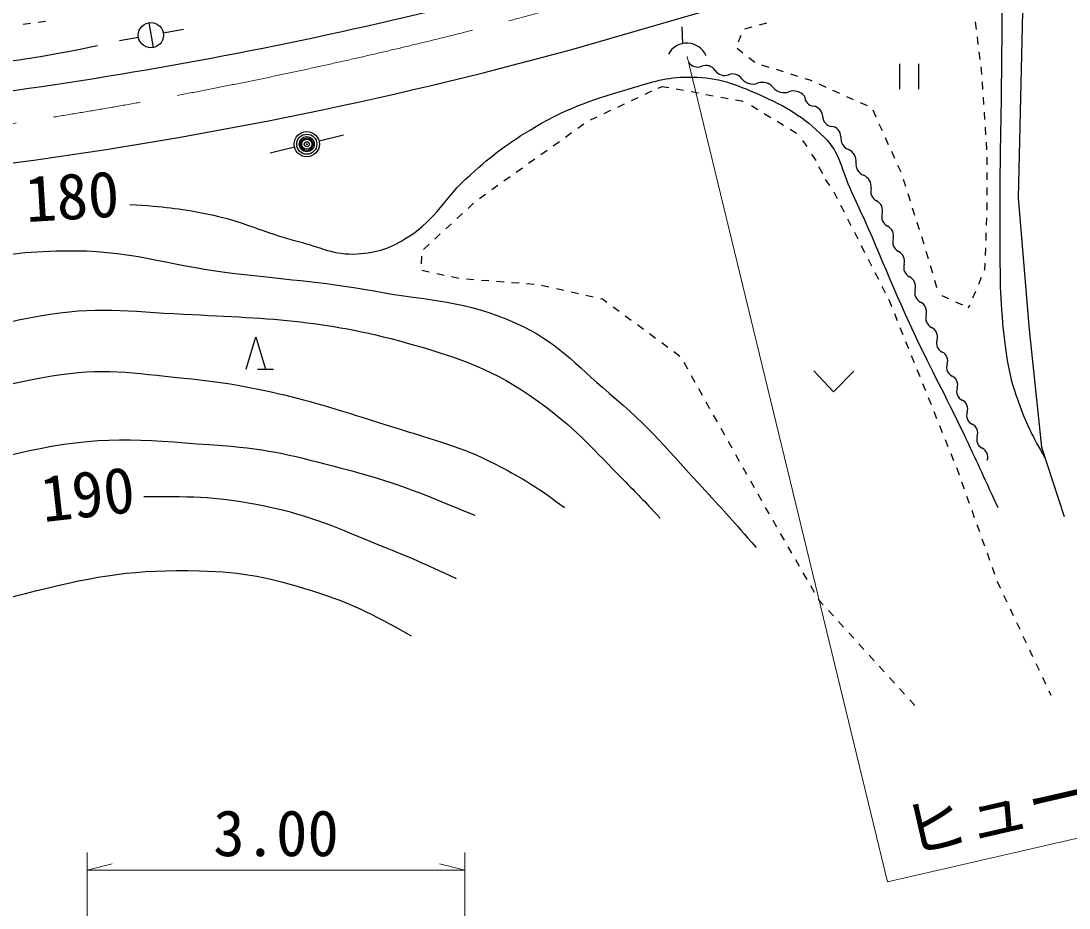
# Model space of a CAD drawing. Units: millimetres, scale not verified. Extents: x 40000 to 680000, y 20000 to 380000.
# Drawn here: x 280172 to 321793, y 245986 to 281217 of the extents above; entities that cross this region are included whole.
import ezdxf
from ezdxf.enums import TextEntityAlignment as Align

# ---------------------------------------------------------------- set-up
doc = ezdxf.new("R2010")
doc.units = ezdxf.units.MM
doc.header["$LTSCALE"] = 1000
doc.header["$PDMODE"] = 32
doc.header["$PDSIZE"] = 500
doc.linetypes.add('CHAIN', pattern=[18.5, 12, -1.5, 3.5, -1.5])
for name, color, linetype, lineweight in [('M-BGD', 7, 'Continuous', 25), ('M-BMK', 2, 'CHAIN', 13), ('M-STR-HTXT', 7, 'Continuous', 13)]:
    doc.layers.add(name, color=color, linetype=linetype, lineweight=lineweight)
doc.styles.add('ＭＳ ゴシック', font='')
doc.styles.get('ＭＳ ゴシック').set_extended_font_data('MS Gothic')

msp = doc.modelspace()

# ---------------------------------------------------------------- linework, layer by layer
at = {"layer": 'M-BGD'}
for p, q in [((302045, 280088), (319382, 285113)), ((320019, 284460), (319773, 274198)), ((280258, 281091), (280556, 281129)), ((280853, 281167), (281151, 281205)), ((285244, 281144), (285421, 280160)), ((306411, 280990), (306445, 280318)), ((308921, 280903), (309210, 280984)), ((309498, 281066), (309787, 281147)), ((318061, 281178), (318099, 280880)), ((284840, 280562), (284085, 280427)), ((285825, 280742), (286630, 280886)), ((308661, 280382), (308777, 280659)), ((318138, 280583), (318176, 280285)), ((308844, 279938), (308607, 280121)), ((309320, 279572), (309082, 279755)), ((318215, 279988), (318253, 279690)), ((309883, 279375), (309597, 279465)), ((310456, 279195), (310170, 279285)), ((315061, 279508), (315061, 278508)), ((315811, 279508), (315811, 278508)), ((318292, 279393), (318306, 279281)), ((318306, 279281), (318318, 279094)), ((311028, 279015), (310742, 279105)), ((311513, 278863), (311314, 278925)), ((311597, 278825), (311513, 278863)), ((305478, 278551), (305639, 278618)), ((305639, 278618), (305896, 278571)), ((306191, 278517), (306486, 278463)), ((312144, 278579), (311870, 278702)), ((312691, 278333), (312418, 278456)), ((318338, 278795), (318358, 278495)), ((304412, 278053), (304683, 278181)), ((304955, 278310), (305226, 278438)), ((306781, 278410), (307077, 278356)), ((307372, 278302), (307667, 278249)), ((307962, 278195), (308257, 278141)), ((308552, 278088), (308791, 278044)), ((308791, 278044), (308840, 278015)), ((313238, 278087), (312965, 278210)), ((318378, 278196), (318398, 277897)), ((303327, 277540), (303598, 277669)), ((303870, 277797), (304141, 277925)), ((309177, 277856), (309433, 277701)), ((313785, 277840), (313512, 277963)), ((314133, 277395), (314010, 277668)), ((302785, 277284), (303056, 277412)), ((309690, 277545), (309946, 277389)), ((310203, 277234), (310459, 277078)), ((318418, 277597), (318438, 277298)), ((301796, 276608), (302041, 276782)), ((302285, 276956), (302529, 277130)), ((310715, 276922), (310972, 276767)), ((314381, 276848), (314257, 277121)), ((318458, 276999), (318478, 276699)), ((292983, 276679), (292012, 276442)), ((301308, 276260), (301552, 276434)), ((311209, 276475), (311380, 276228)), ((314628, 276301), (314504, 276575)), ((318498, 276400), (318518, 276101)), ((291035, 276204), (290064, 275967)), ((300819, 275911), (301064, 276085)), ((314875, 275755), (314752, 276028)), ((300331, 275563), (300575, 275737)), ((311572, 275925), (311743, 275678)), ((318524, 275801), (318524, 275501)), ((299842, 275215), (300087, 275389)), ((311844, 275442), (311996, 275165)), ((315123, 275208), (314999, 275481)), ((318524, 275201), (318524, 274901)), ((299354, 274866), (299598, 275040)), ((312112, 274927), (312283, 274681)), ((315308, 274638), (315217, 274923)), ((298377, 274170), (298621, 274344)), ((298865, 274518), (299109, 274692)), ((312450, 274432), (312586, 274164)), ((315491, 274066), (315400, 274352)), ((318524, 274601), (318524, 274301)), ((297926, 273775), (298146, 273979)), ((312722, 273897), (312858, 273630)), ((318524, 274001), (318524, 273701)), ((319773, 274198), (320210, 268959)), ((297485, 273368), (297705, 273571)), ((315673, 273494), (315582, 273780)), ((297045, 272960), (297265, 273164)), ((312994, 273363), (313131, 273095)), ((315856, 272923), (315765, 273209)), ((318514, 273401), (318504, 273101)), ((296604, 272553), (296824, 272757)), ((313267, 272828), (313403, 272561)), ((316038, 272351), (315947, 272637)), ((318493, 272802), (318483, 272502)), ((296163, 272146), (296384, 272350)), ((313539, 272293), (313675, 272026)), ((318472, 272202), (318462, 271902)), ((296074, 271574), (296090, 271873)), ((316210, 271776), (316125, 272064)), ((313811, 271759), (313948, 271491)), ((316380, 271201), (316295, 271489)), ((318452, 271602), (318442, 271340)), ((296389, 271239), (296095, 271303)), ((296975, 271113), (296682, 271176)), ((297561, 270986), (297268, 271049)), ((298159, 270937), (297860, 270961)), ((314084, 271224), (314220, 270957)), ((318309, 271030), (318191, 270754)), ((318442, 271340), (318428, 271305)), ((298758, 270891), (298458, 270914)), ((299356, 270844), (299057, 270867)), ((299954, 270797), (299655, 270821)), ((300552, 270751), (300253, 270774)), ((301141, 270644), (300849, 270710)), ((301726, 270512), (301434, 270578)), ((314356, 270689), (314492, 270422)), ((316548, 270635), (316466, 270913)), ((316557, 270631), (316548, 270635)), ((302312, 270379), (302019, 270445)), ((302897, 270247), (302604, 270313)), ((303265, 270164), (303190, 270181)), ((303444, 270032), (303265, 270164)), ((314629, 270155), (314645, 270123)), ((314645, 270123), (314743, 269878)), ((317024, 270177), (316750, 270299)), ((318073, 270478), (317955, 270202)), ((303927, 269676), (303686, 269854)), ((317572, 269933), (317298, 270055)), ((317837, 269927), (317787, 269812)), ((304410, 269320), (304169, 269498)), ((314855, 269599), (314967, 269321)), ((304893, 268964), (304652, 269142)), ((315079, 269043), (315191, 268765)), ((320210, 268959), (320701, 264292)), ((289111, 267391), (289495, 268671)), ((289495, 268671), (289879, 267391)), ((305376, 268608), (305135, 268786)), ((315303, 268486), (315415, 268208)), ((305859, 268252), (305618, 268430)), ((306342, 267896), (306101, 268074)), ((306650, 267385), (306503, 267646)), ((315527, 267930), (315639, 267651)), ((289559, 267391), (290199, 267391)), ((311664, 267318), (312436, 266488)), ((313252, 267310), (312436, 266488)), ((315751, 267373), (315863, 267095)), ((306944, 266862), (306797, 267124)), ((315975, 266816), (316087, 266538)), ((307238, 266339), (307091, 266601)), ((307533, 265816), (307386, 266078)), ((316199, 266260), (316311, 265981)), ((307827, 265294), (307680, 265555)), ((316423, 265703), (316535, 265425)), ((316647, 265147), (316759, 264868)), ((308121, 264771), (307974, 265032)), ((308416, 264248), (308268, 264509)), ((316871, 264590), (316983, 264312)), ((320701, 264292), (321601, 261536)), ((308710, 263725), (308563, 263986)), ((317095, 264033), (317207, 263755)), ((309004, 263202), (308857, 263464)), ((317319, 263477), (317346, 263410)), ((317346, 263410), (317423, 263195)), ((309299, 262679), (309151, 262941)), ((317524, 262913), (317625, 262630)), ((309593, 262156), (309446, 262418)), ((317726, 262348), (317827, 262065)), ((309855, 261691), (309740, 261895)), ((309888, 261634), (309855, 261691)), ((317928, 261783), (318030, 261500)), ((310188, 261115), (310038, 261374)), ((318131, 261218), (318232, 260935)), ((310489, 260595), (310339, 260855)), ((318333, 260653), (318434, 260371)), ((310790, 260076), (310639, 260336)), ((311090, 259557), (310940, 259816)), ((318535, 260088), (318636, 259806)), ((311391, 259038), (311240, 259297)), ((318737, 259523), (318838, 259241)), ((318939, 258958), (318943, 258948)), ((318943, 258948), (319066, 258687)), ((311691, 258518), (311541, 258778)), ((311873, 258205), (311842, 258259)), ((312033, 258029), (311873, 258205)), ((319195, 258415), (319323, 258144)), ((312437, 257585), (312235, 257807)), ((319451, 257873), (319579, 257602)), ((312841, 257142), (312639, 257363)), ((319707, 257330), (319836, 257059)), ((313245, 256698), (313043, 256920)), ((313648, 256254), (313447, 256476)), ((319964, 256788), (320092, 256517)), ((314052, 255810), (313850, 256032)), ((320220, 256246), (320348, 255974)), ((314456, 255367), (314254, 255589)), ((320477, 255703), (320605, 255432)), ((314860, 254923), (314658, 255145)), ((320733, 255161), (320861, 254889)), ((315264, 254479), (315062, 254701)), ((320990, 254618), (321071, 254445)), ((315668, 254036), (315466, 254258))]:
    msp.add_line(p, q, dxfattribs=at)
for centre, radius in [((285333, 280652), 500), ((291521, 276322), 500), ((291521, 276322), 500), ((291521, 276322), 400), ((291521, 276322), 300), ((291521, 276322), 200), ((291521, 276322), 100), ((291521, 276322), 20)]:
    msp.add_circle(centre, radius, dxfattribs=at)
for centre, radius, start, end in [((255924, 449394), 172607, 274.00567, 285.14026), ((306614, 279499), 836, 23.4164, 151.0502), ((257482, 442475), 168391, 277.42242, 285.34571), ((307045, 279823), 436, 212.9144, 292.0481), ((307373, 279014), 436, 32.9144, 112.0481), ((308107, 279487), 436, 212.9144, 292.0481), ((308435, 278678), 436, 32.9144, 112.0481), ((309237, 279280), 567, 220.0752, 289.2016), ((309610, 278210), 567, 40.0752, 109.2016), ((310479, 278939), 567, 220.0752, 289.2016), ((310851, 277869), 567, 40.0752, 109.2016), ((311701, 278242), 415, 181.2936, 262.5735), ((311594, 277419), 415, 1.2936, 82.5735), ((312424, 277437), 415, 181.2936, 262.5735), ((312317, 276614), 415, 1.2936, 82.5735), ((313217, 276563), 488, 173.0794, 247.7181), ((312847, 275659), 488, 353.0794, 67.7181), ((313818, 275540), 488, 173.0794, 247.7181), ((313447, 274636), 488, 353.0794, 67.7181), ((314339, 274453), 424, 163.3092, 243.65), ((313963, 273694), 424, 343.3092, 63.65), ((314776, 273448), 424, 163.3092, 243.65), ((314400, 272688), 424, 343.3092, 63.65), ((315213, 272443), 424, 163.3092, 243.65), ((314836, 271683), 424, 343.3092, 63.65), ((315649, 271438), 424, 163.3092, 243.65), ((315273, 270678), 424, 343.3092, 63.65), ((316086, 270433), 424, 163.3092, 243.65), ((315710, 269673), 424, 343.3092, 63.65), ((316523, 269428), 424, 163.3092, 243.65), ((316146, 268668), 424, 343.3092, 63.65), ((316914, 268415), 383, 160.3054, 244.9809), ((316590, 267720), 383, 340.3054, 64.9809), ((317313, 267460), 383, 160.3054, 244.9809), ((316988, 266765), 383, 340.3054, 64.9809), ((317711, 266505), 383, 160.3054, 244.9809), ((317387, 265810), 383, 340.3054, 64.9809), ((318109, 265549), 383, 160.3054, 244.9809), ((317785, 264855), 383, 340.3054, 64.9809), ((318508, 264594), 383, 160.3054, 244.9809), ((318184, 263899), 383, 340.3054, 64.9809)]:
    msp.add_arc(centre, radius, start, end, dxfattribs=at)
for points, knots in [([(319156, 283916), (319128, 281402), (319122, 280773), (319101, 278758), (319079, 276498), (319025, 275232), (319047, 272973), (319061, 271501), (319014, 270671), (319156, 269206), (319282, 267906), (319374, 267153), (319838, 265932), (320156, 265096), (320314, 264766), (320838, 263871)], [0, 0, 0, 0, 1, 1, 1, 2, 2, 2, 3, 3, 3, 4, 4, 4, 5, 5, 5, 5]), ([(283217, 280225), (281377, 279866), (280858, 279749), (279328, 279570), (278228, 279441), (277605, 279441), (276504, 279324), (274693, 279133), (273681, 279004), (271878, 278751), (269553, 278425), (268274, 278085), (265943, 277810), (264171, 277601), (263162, 277680), (261385, 277523), (259109, 277322), (257845, 277099), (255572, 276868), (252867, 276593), (251352, 276424), (248641, 276213), (244467, 275889), (242118, 275871), (237943, 275558), (234241, 275281), (232171, 275069), (228473, 274740), (225125, 274441), (223253, 274243), (219904, 273948), (217410, 273729), (216014, 273601), (213518, 273402), (212834, 273348), (212445, 273372), (211767, 273267), (211620, 273245), (211517, 273250), (211403, 273154), (211313, 273077), (211281, 273016), (211235, 272902)], [0, 0, 0, 0, 1, 1, 1, 2, 2, 2, 3, 3, 3, 4, 4, 4, 5, 5, 5, 6, 6, 6, 7, 7, 7, 8, 8, 8, 9, 9, 9, 10, 10, 10, 11, 11, 11, 12, 12, 12, 13, 13, 13, 14, 14, 14, 14]), ([(284497, 273932), (285916, 273836), (286369, 273788), (287548, 273558), (289006, 273273), (289750, 272824), (291190, 272458), (292093, 272228), (292594, 271913), (293523, 271967), (294356, 272015), (294847, 272193), (295550, 272642), (296693, 273372), (296992, 274196), (298006, 275098), (298941, 275931), (299506, 276367), (300585, 277002), (302017, 277845), (302944, 278103), (304535, 278582), (305404, 278844), (305915, 279003), (306822, 278990), (307897, 278975), (308500, 278724), (309484, 278291), (310588, 277806), (311207, 277445), (312067, 276599), (312734, 275944), (312738, 275303), (313140, 274459), (314175, 272287), (314606, 271002), (315630, 268825), (316368, 267254), (316851, 266408), (317595, 264840), (318138, 263694), (318310, 263324), (318959, 261893)], [0, 0, 0, 0, 1, 1, 1, 2, 2, 2, 3, 3, 3, 4, 4, 4, 5, 5, 5, 6, 6, 6, 7, 7, 7, 8, 8, 8, 9, 9, 9, 10, 10, 10, 11, 11, 11, 12, 12, 12, 13, 13, 13, 14, 14, 14, 14]), ([(270773, 267671), (272359, 268543), (272769, 268766), (274059, 269449), (275585, 270258), (276365, 270887), (277988, 271476), (279427, 271997), (280327, 272053), (281857, 272090), (284420, 272151), (285822, 271558), (288366, 271230), (290643, 270937), (291940, 270905), (294199, 270493), (296425, 270087), (297785, 270135), (299848, 269204), (301487, 268464), (302158, 267601), (303532, 266441), (305151, 265072), (305905, 264133), (307339, 262572), (308144, 261697), (308410, 261406), (309365, 260300)], [0, 0, 0, 0, 1, 1, 1, 2, 2, 2, 3, 3, 3, 4, 4, 4, 5, 5, 5, 6, 6, 6, 7, 7, 7, 8, 8, 8, 9, 9, 9, 9]), ([(269770, 266006), (272242, 266865), (272897, 267088), (274918, 267730), (277254, 268472), (278522, 269086), (280936, 269511), (283133, 269897), (284418, 269683), (286646, 269572), (290247, 269393), (292331, 269343), (295795, 268344), (297960, 267720), (299214, 267243), (301015, 265888), (302330, 264898), (302928, 264173), (304085, 263002), (304669, 262411), (304864, 262215), (305558, 261467)], [0, 0, 0, 0, 1, 1, 1, 2, 2, 2, 3, 3, 3, 4, 4, 4, 5, 5, 5, 6, 6, 6, 7, 7, 7, 7]), ([(265860, 259519), (267830, 260857), (268383, 261217), (270046, 262233), (272138, 263510), (273277, 264317), (275528, 265289), (277733, 266241), (279029, 266724), (281398, 267120), (283412, 267458), (284594, 267237), (286626, 267036), (290192, 266682), (292128, 265970), (295550, 264905), (297123, 264416), (298039, 264170), (299479, 263370), (300404, 262857), (300756, 262638), (301751, 261897)], [0, 0, 0, 0, 1, 1, 1, 2, 2, 2, 3, 3, 3, 4, 4, 4, 5, 5, 5, 6, 6, 6, 7, 7, 7, 7]), ([(262269, 253730), (263345, 254842), (263723, 255164), (264725, 256002), (266629, 257594), (267925, 258189), (270068, 259441), (272301, 260745), (273536, 261525), (275901, 262572), (277773, 263401), (278867, 263826), (280874, 264230), (283673, 264794), (285334, 264552), (288181, 264353), (290048, 264222), (291076, 263929), (292887, 263461), (295014, 262910), (295767, 262579), (298190, 261590)], [0, 0, 0, 0, 1, 1, 1, 2, 2, 2, 3, 3, 3, 4, 4, 4, 5, 5, 5, 6, 6, 6, 7, 7, 7, 7]), ([(285050, 262327), (287221, 262334), (288000, 262331), (289839, 261958), (291727, 261575), (292720, 261083), (294506, 260362), (295671, 259891), (296070, 259722), (297453, 259072)], [0, 0, 0, 0, 1, 1, 1, 2, 2, 2, 3, 3, 3, 3]), ([(266690, 251090), (267703, 252230), (268123, 252584), (269146, 253423), (271229, 255131), (272776, 255557), (275225, 256677), (277302, 257627), (278536, 258030), (280752, 258581), (283237, 259199), (284700, 259441), (287260, 259379), (289038, 259336), (290047, 259118), (291743, 258581), (293349, 258072), (293964, 257744), (295672, 256800)], [0, 0, 0, 0, 1, 1, 1, 2, 2, 2, 3, 3, 3, 4, 4, 4, 5, 5, 5, 6, 6, 6, 6])]:
    msp.add_open_spline(points, degree=3, knots=knots, dxfattribs=at)
msp.add_point((291521, 276322), dxfattribs=at)
at = {"layer": 'M-BMK'}
msp.add_arc((250860, 466836), 191893, 275.14461, 285.24147, dxfattribs=at)
at = {"layer": 'M-STR-HTXT'}
for p, q in [((306626, 279800), (314587, 247031)), ((314587, 247031), (348236, 254768)), ((282799, 233368), (282799, 248194)), ((297799, 233368), (297799, 248194)), ((282799, 247497), (283799, 247747)), ((297799, 247497), (296799, 247747)), ((282799, 247497), (297799, 247497))]:
    msp.add_line(p, q, dxfattribs=at)

# ---------------------------------------------------------------- texts
at = {"layer": 'M-BGD', "style": 'ＭＳ ゴシック'}
for s, rotation, p in [('180', 3.489, (280423, 272678)), ('190', 6.34, (281119, 260766))]:
    msp.add_text(s, height=1833, rotation=rotation, dxfattribs=at).set_placement(p, align=Align.BOTTOM_LEFT)
at = {"layer": 'M-STR-HTXT', "style": 'ＭＳ ゴシック'}
msp.add_text('ヒューム管', height=1833, rotation=12.967, dxfattribs=at).set_placement((315587, 247543), align=Align.BOTTOM_LEFT)
msp.add_text('3.00', height=1833, dxfattribs=at).set_placement((290301, 247497), align=Align.BOTTOM_CENTER)

doc.saveas('drawing.dxf')
